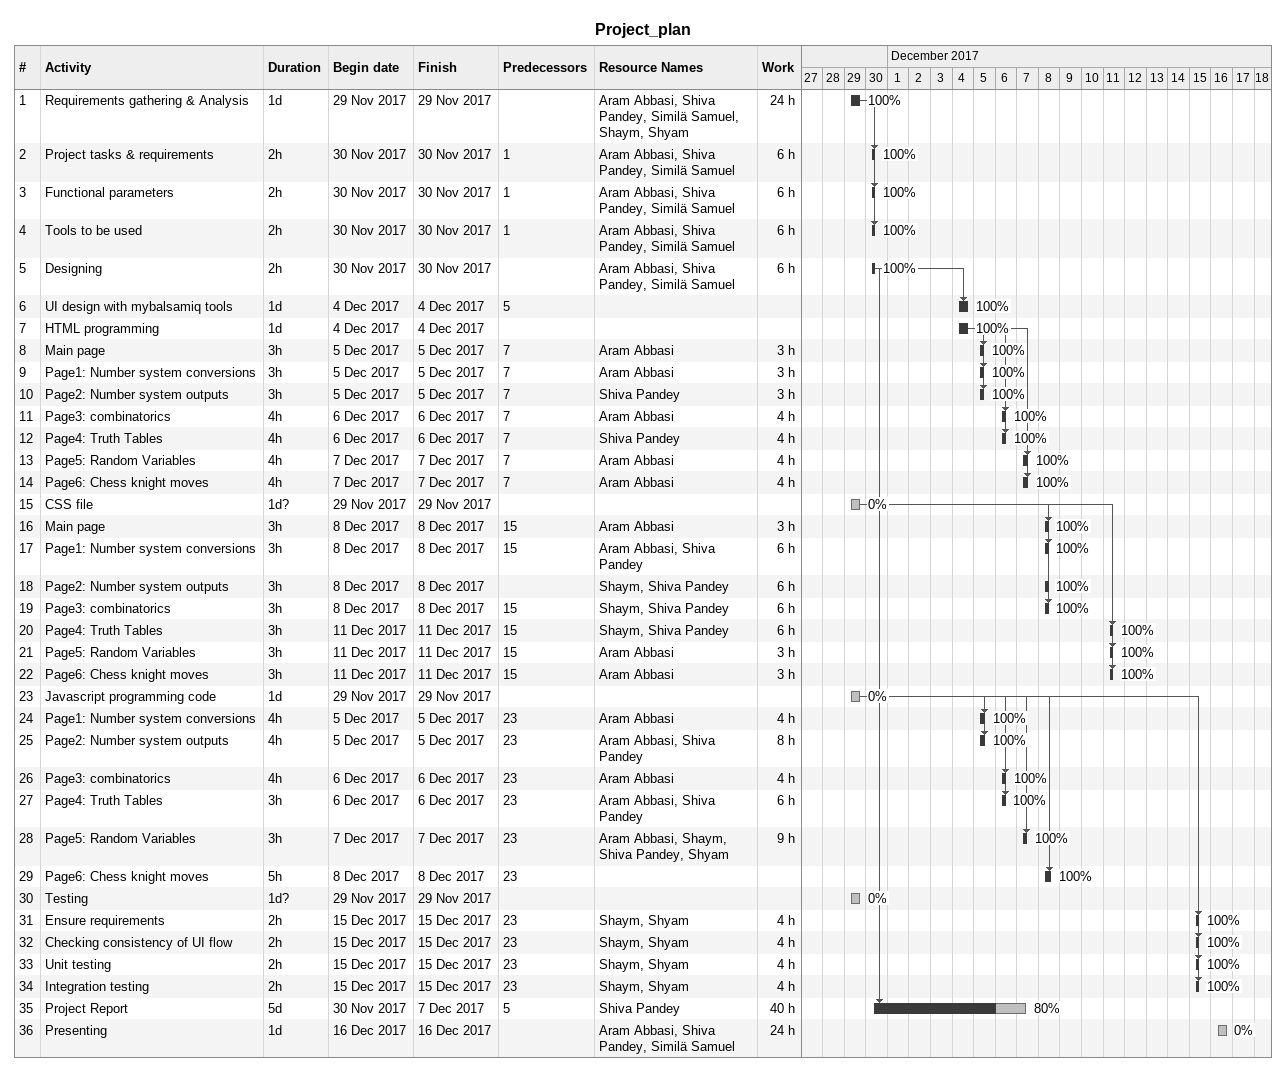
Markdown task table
Project_plan

| ID | Task | Duration | Start | Finish | Predecessors | Resources | % complete | Work (h) |
|---|---|---|---|---|---|---|---|---|
| 1 | Requirements gathering & Analysis | 1d | 2017-11-29 | 2017-11-29 |  | Aram Abbasi, Shiva Pandey, Similä Samuel, Shaym, Shyam | 100 | 24 |
| 2 | Project tasks & requirements | 2h | 2017-11-30 | 2017-11-30 | 1 | Aram Abbasi, Shiva Pandey, Similä Samuel | 100 | 6 |
| 3 | Functional parameters | 2h | 2017-11-30 | 2017-11-30 | 1 | Aram Abbasi, Shiva Pandey, Similä Samuel | 100 | 6 |
| 4 | Tools to be used | 2h | 2017-11-30 | 2017-11-30 | 1 | Aram Abbasi, Shiva Pandey, Similä Samuel | 100 | 6 |
| 5 | Designing | 2h | 2017-11-30 | 2017-11-30 |  | Aram Abbasi, Shiva Pandey, Similä Samuel | 100 | 6 |
| 6 | UI design with mybalsamiq tools | 1d | 2017-12-04 | 2017-12-04 | 5 |  | 100 |  |
| 7 | HTML programming | 1d | 2017-12-04 | 2017-12-04 |  |  | 100 |  |
| 8 | Main page | 3h | 2017-12-05 | 2017-12-05 | 7 | Aram Abbasi | 100 | 3 |
| 9 | Page1: Number system conversions | 3h | 2017-12-05 | 2017-12-05 | 7 | Aram Abbasi | 100 | 3 |
| 10 | Page2: Number system outputs | 3h | 2017-12-05 | 2017-12-05 | 7 | Shiva Pandey | 100 | 3 |
| 11 | Page3: combinatorics | 4h | 2017-12-06 | 2017-12-06 | 7 | Aram Abbasi | 100 | 4 |
| 12 | Page4: Truth Tables | 4h | 2017-12-06 | 2017-12-06 | 7 | Shiva Pandey | 100 | 4 |
| 13 | Page5: Random Variables | 4h | 2017-12-07 | 2017-12-07 | 7 | Aram Abbasi | 100 | 4 |
| 14 | Page6: Chess knight moves | 4h | 2017-12-07 | 2017-12-07 | 7 | Aram Abbasi | 100 | 4 |
| 15 | CSS file | 1d? | 2017-11-29 | 2017-11-29 |  |  | 0 |  |
| 16 | Main page | 3h | 2017-12-08 | 2017-12-08 | 15 | Aram Abbasi | 100 | 3 |
| 17 | Page1: Number system conversions | 3h | 2017-12-08 | 2017-12-08 | 15 | Aram Abbasi, Shiva Pandey | 100 | 6 |
| 18 | Page2: Number system outputs | 3h | 2017-12-08 | 2017-12-08 |  | Shaym, Shiva Pandey | 100 | 6 |
| 19 | Page3: combinatorics | 3h | 2017-12-08 | 2017-12-08 | 15 | Shaym, Shiva Pandey | 100 | 6 |
| 20 | Page4: Truth Tables | 3h | 2017-12-11 | 2017-12-11 | 15 | Shaym, Shiva Pandey | 100 | 6 |
| 21 | Page5: Random Variables | 3h | 2017-12-11 | 2017-12-11 | 15 | Aram Abbasi | 100 | 3 |
| 22 | Page6: Chess knight moves | 3h | 2017-12-11 | 2017-12-11 | 15 | Aram Abbasi | 100 | 3 |
| 23 | Javascript programming code | 1d | 2017-11-29 | 2017-11-29 |  |  | 0 |  |
| 24 | Page1: Number system conversions | 4h | 2017-12-05 | 2017-12-05 | 23 | Aram Abbasi | 100 | 4 |
| 25 | Page2: Number system outputs | 4h | 2017-12-05 | 2017-12-05 | 23 | Aram Abbasi, Shiva Pandey | 100 | 8 |
| 26 | Page3: combinatorics | 4h | 2017-12-06 | 2017-12-06 | 23 | Aram Abbasi | 100 | 4 |
| 27 | Page4: Truth Tables | 3h | 2017-12-06 | 2017-12-06 | 23 | Aram Abbasi, Shiva Pandey | 100 | 6 |
| 28 | Page5: Random Variables | 3h | 2017-12-07 | 2017-12-07 | 23 | Aram Abbasi, Shaym, Shiva Pandey, Shyam | 100 | 9 |
| 29 | Page6: Chess knight moves | 5h | 2017-12-08 | 2017-12-08 | 23 |  | 100 |  |
| 30 | Testing | 1d? | 2017-11-29 | 2017-11-29 |  |  | 0 |  |
| 31 | Ensure requirements | 2h | 2017-12-15 | 2017-12-15 | 23 | Shaym, Shyam | 100 | 4 |
| 32 | Checking consistency of UI flow | 2h | 2017-12-15 | 2017-12-15 | 23 | Shaym, Shyam | 100 | 4 |
| 33 | Unit testing | 2h | 2017-12-15 | 2017-12-15 | 23 | Shaym, Shyam | 100 | 4 |
| 34 | Integration testing | 2h | 2017-12-15 | 2017-12-15 | 23 | Shaym, Shyam | 100 | 4 |
| 35 | Project Report | 5d | 2017-11-30 | 2017-12-07 | 5 | Shiva Pandey | 80 | 40 |
| 36 | Presenting | 1d | 2017-12-16 | 2017-12-16 |  | Aram Abbasi, Shiva Pandey, Similä Samuel | 0 | 24 |
